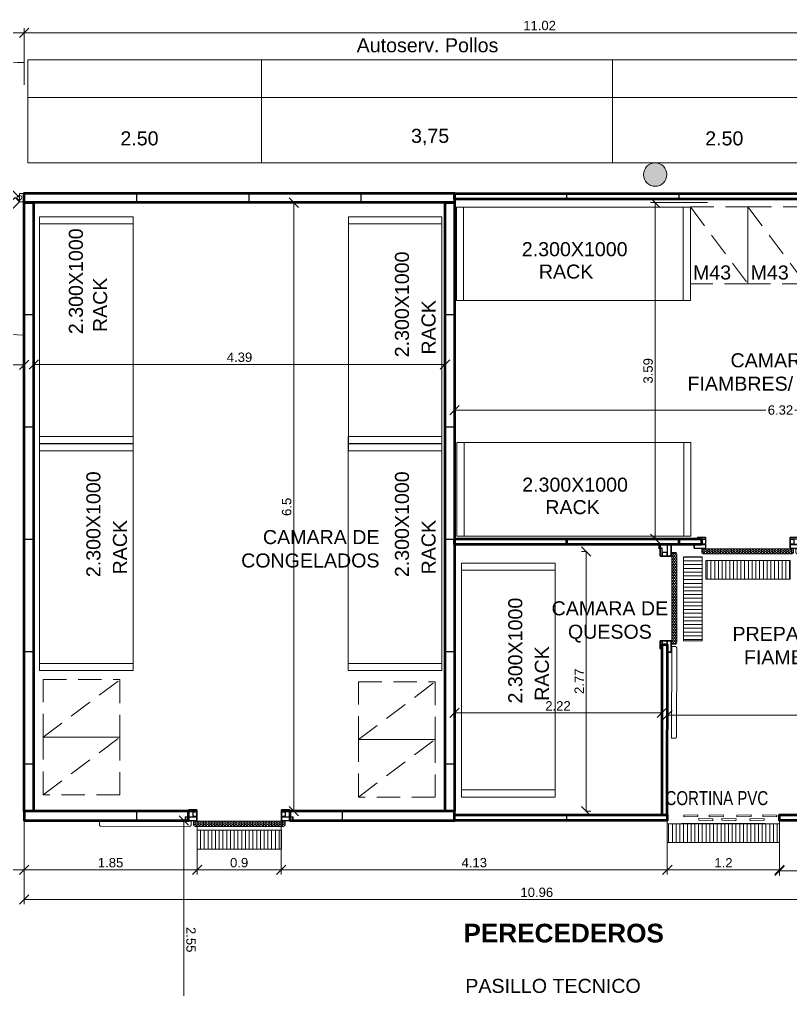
# Model space of a CAD drawing. Header units: inches. Extents: x 2 to 337, y 2 to 182.
# Drawn here: x 272.05 to 280.29, y 50.25 to 60.61 of the extents above; entities that cross this region are included whole.
import ezdxf

# ---------------------------------------------------------------- set-up
doc = ezdxf.new("R2010")
doc.units = ezdxf.units.IN
doc.header["$MEASUREMENT"] = 0
doc.linetypes.add('HIDDEN2', pattern=[4.7625, 3.175, -1.5875])
doc.linetypes.add('LZ-COME$0$DASH_15', pattern=[0.375, 0.25, -0.125])
for name, color, linetype in [('(C)Paneles 60mm.', 4, 'Continuous'), ('0-CORTINAPVC-TXT', 7, 'Continuous'), ('ARQ-MUROS CAMARA', 140, 'Continuous'), ('L pisos', 8, 'Continuous')]:
    doc.layers.add(name, color=color, linetype=linetype)
for name, color, linetype, lineweight in [('0-EQUIPAMIENTO-LAB', 6, 'Continuous', 13), ('ARQ-CORTINA PVC', 4, 'Continuous', 5), ('ARQ-REJILLAS', 4, 'Continuous', 5), ('COMESTIBLES0-EQUIP-TXT', 3, 'Continuous', 9), ('Est-Acero', 4, 'Continuous', 13), ('L COTAS', 1, 'Continuous', 9), ('L EQUIP', 6, 'Continuous', 9), ('L PANELES', 136, 'Continuous', 50), ('L PROYEC', 4, 'HIDDEN2', 9), ('smr acero', 170, 'Continuous', 15)]:
    doc.layers.add(name, color=color, linetype=linetype, lineweight=lineweight)
doc.styles.add('ARIAL', font='ARIAL.TTF')
doc.styles.add('LZ-COME$0$LETRITAS', font='ROMAN1.shx', dxfattribs={"width": 1.2, "height": 0.225})
doc.styles.get("Standard").update_dxf_attribs({"font": 'ARIAL.TTF'})
doc.dimstyles.new('cotas 1.50', dxfattribs={"dimscale": 0.5, "dimtxt": 0.2, "dimasz": 0.2, "dimexe": 0.1, "dimexo": 0, "dimgap": 0.05, "dimtad": 1, "dimdsep": 46, "dimtxsty": 'ARIAL', "dimblk": 'OBLIQUE', "dimcen": 0.09, "dimclrd": 256, "dimclre": 256, "dimclrt": 256, "dimadec": 0, "dimazin": 2, "dimtfac": 1, "dimtofl": 0, "dimtmove": 2, "dimatfit": 3, "dimfxl": 0, "dimtolj": 1, "dimtzin": 0, "dimlwd": -1, "dimlwe": -1, "dimarcsym": 0})

# ---------------------------------------------------------------- blocks, each defined once
blk = doc.blocks.new('PVAI')
for p, q in [((3388.7787, 759.261), (3388.7434, 759.2257)), ((3389.3995, 759.261), (3389.4348, 759.2257))]:
    blk.add_line(p, q)
at = {"layer": 'L EQUIP'}
for p, q in [((3387.9691, 760.0353), (3388.7633, 760.8205)), ((3387.9291, 760.0003), (3387.9291, 760.0703)), ((3387.9291, 760.0703), (3387.9691, 760.0703)), ((3387.9691, 760.0703), (3387.9691, 760.0003)), ((3387.9691, 759.9999), (3388.0045, 760.0353)), ((3388.0045, 760.0353), (3388.7787, 759.261)), ((3390.1738, 760.0353), (3389.3995, 759.261)), ((3390.2091, 759.9999), (3390.1738, 760.0353)), ((3390.2491, 760.0703), (3390.2091, 760.0703)), ((3390.2091, 760.0703), (3390.2091, 760.0003)), ((3390.2491, 760.0003), (3390.2491, 760.0703)), ((3387.9691, 760.0003), (3387.9291, 760.0003)), ((3387.9691, 759.9999), (3388.7434, 759.2257)), ((3390.2091, 759.9999), (3389.4348, 759.2257)), ((3390.2091, 760.0003), (3390.2491, 760.0003))]:
    blk.add_line(p, q, dxfattribs=at)
for centre in [(3387.9691, 760.0353), (3390.2091, 760.0353)]:
    blk.add_circle(centre, 0.0196, dxfattribs=at)
at = {"layer": 'L PROYEC'}
for p, q in [((3387.9691, 760.0353), (3388.7633, 760.8205)), ((3390.2091, 760.0353), (3389.4149, 760.8205)), ((3390.2091, 760.0353), (3389.4149, 760.8205))]:
    blk.add_line(p, q, dxfattribs=at)
for centre, radius, start, end in [((3387.9691, 760.0302), 1.12, 359.67361, 92.04673), ((3390.2091, 760.0302), 1.12, 87.95327, 180.32639), ((3387.9428, 760.0463), 1.1464, 269.31461, 359.16085), ((3390.2354, 760.0463), 1.1464, 180.83915, 270.68539)]:
    blk.add_arc(centre, radius, start, end, dxfattribs=at)
blk = doc.blocks.new('_Oblique')
at = {"color": 0, "linetype": 'ByBlock', "lineweight": -2}
blk.add_line((-0.5, -0.5), (0.5, 0.5), dxfattribs=at)
blk = doc.blocks.new('*D564')
at = {"layer": 'Defpoints', "color": 0}
for p in [(269.099, 56.926), (272.101, 56.926), (272.101, 56.922)]:
    blk.add_point(p, dxfattribs=at)
at = {"layer": 'L COTAS'}
for p, q in [((269.099, 56.926), (269.099, 56.872)), ((269.099, 56.922), (272.101, 56.922)), ((272.101, 56.926), (272.101, 56.872))]:
    blk.add_line(p, q, dxfattribs=at)
at = {"layer": 'L COTAS', "xscale": 0.1, "yscale": 0.1, "zscale": 0.1, "rotation": 180}
blk.add_blockref('_Oblique', (269.099, 56.922), dxfattribs=at)
at = {"layer": 'L COTAS', "xscale": 0.1, "yscale": 0.1, "zscale": 0.1}
blk.add_blockref('_Oblique', (272.101, 56.922), dxfattribs=at)
at = {"layer": 'L COTAS', "insert": (270.6, 56.998), "char_height": 0.1, "attachment_point": 5, "style": 'ARIAL'}
blk.add_mtext('\\A1;3', dxfattribs=at)
blk = doc.blocks.new('*D565')
at = {"layer": 'Defpoints', "color": 0}
for p in [(276.599, 57.583), (272.206, 56.926), (276.599, 56.926)]:
    blk.add_point(p, dxfattribs=at)
at = {"layer": 'L COTAS'}
for p, q in [((276.599, 57.583), (276.599, 56.876)), ((272.206, 56.926), (272.206, 56.976)), ((272.206, 56.926), (276.599, 56.926))]:
    blk.add_line(p, q, dxfattribs=at)
at = {"layer": 'L COTAS', "xscale": 0.1, "yscale": 0.1, "zscale": 0.1, "rotation": 180}
blk.add_blockref('_Oblique', (272.206, 56.926), dxfattribs=at)
at = {"layer": 'L COTAS', "xscale": 0.1, "yscale": 0.1, "zscale": 0.1}
blk.add_blockref('_Oblique', (276.599, 56.926), dxfattribs=at)
at = {"layer": 'L COTAS', "insert": (274.403, 57.002), "char_height": 0.1, "attachment_point": 5, "style": 'ARIAL'}
blk.add_mtext('\\A1;4.39', dxfattribs=at)
blk = doc.blocks.new('RACKS 250')
for p, q in [((-1.05, -2.5), (-1.05, 0)), ((-1.05, 0), (-0.05, 0)), ((-0.05, 0), (-0.05, -2.5)), ((-1.05, -0.0762), (-0.05, -0.0762)), ((-1.05, -2.4238), (-0.05, -2.4238)), ((-0.05, -2.5), (-1.05, -2.5))]:
    blk.add_line(p, q)
blk = doc.blocks.new('DFGSDFG')
at = {"linetype": 'LZ-COME$0$DASH_15'}
blk.add_line((0.821, -0.615), (0, 0), dxfattribs=at)
blk.add_lwpolyline([(0.821, 0), (0, 0), (0, -0.615), (0.821, -0.615)], close=True, dxfattribs=at)
blk = doc.blocks.new('*D572')
at = {"layer": 'Defpoints', "color": 0}
for p in [(276.699, 56.905), (283.02, 56.438), (283.02, 56.334)]:
    blk.add_point(p, dxfattribs=at)
at = {"layer": 'L COTAS'}
for p, q in [((276.699, 56.905), (276.699, 56.388)), ((276.699, 56.438), (280.029, 56.438)), ((283.02, 56.438), (280.338, 56.438)), ((283.02, 56.334), (283.02, 56.488))]:
    blk.add_line(p, q, dxfattribs=at)
at = {"layer": 'L COTAS', "xscale": 0.1, "yscale": 0.1, "zscale": 0.1, "rotation": 180}
blk.add_blockref('_Oblique', (276.699, 56.438), dxfattribs=at)
at = {"layer": 'L COTAS', "xscale": 0.1, "yscale": 0.1, "zscale": 0.1}
blk.add_blockref('_Oblique', (283.02, 56.438), dxfattribs=at)
at = {"layer": 'L COTAS', "insert": (280.184, 56.438), "char_height": 0.1, "attachment_point": 5, "style": 'ARIAL'}
blk.add_mtext('\\A1;6.32', dxfattribs=at)
blk = doc.blocks.new('*D575')
at = {"layer": 'Defpoints', "color": 0}
for p in [(278.108, 54.928), (278.108, 54.928), (278.099, 52.154)]:
    blk.add_point(p, dxfattribs=at)
at = {"layer": 'L COTAS'}
for p, q in [((278.108, 54.928), (278.058, 54.928)), ((278.108, 52.154), (278.108, 54.928)), ((278.099, 52.154), (278.158, 52.154))]:
    blk.add_line(p, q, dxfattribs=at)
at = {"layer": 'L COTAS', "xscale": 0.1, "yscale": 0.1, "zscale": 0.1}
for p, rotation in [((278.108, 54.928), 90), ((278.108, 52.154), 270)]:
    blk.add_blockref('_Oblique', p, dxfattribs=dict(at, rotation=rotation))
at = {"layer": 'L COTAS', "insert": (278.033, 53.541), "char_height": 0.1, "attachment_point": 5, "rotation": 90, "style": 'ARIAL'}
blk.add_mtext('\\A1;2.77', dxfattribs=at)
blk = doc.blocks.new('*D576')
at = {"layer": 'Defpoints', "color": 0}
for p in [(278.846, 58.654), (279.405, 58.654), (279.226, 55.061)]:
    blk.add_point(p, dxfattribs=at)
at = {"layer": 'L COTAS'}
for p, q in [((279.405, 58.654), (278.796, 58.654)), ((278.846, 55.061), (278.846, 58.654)), ((279.226, 55.061), (278.796, 55.061))]:
    blk.add_line(p, q, dxfattribs=at)
at = {"layer": 'L COTAS', "xscale": 0.1, "yscale": 0.1, "zscale": 0.1}
for p, rotation in [((278.846, 58.654), 90), ((278.846, 55.061), 270)]:
    blk.add_blockref('_Oblique', p, dxfattribs=dict(at, rotation=rotation))
at = {"layer": 'L COTAS', "insert": (278.77, 56.857), "char_height": 0.1, "attachment_point": 5, "rotation": 90, "style": 'ARIAL'}
blk.add_mtext('\\A1;3.59', dxfattribs=at)
blk = doc.blocks.new('*D577')
at = {"layer": 'Defpoints', "color": 0}
for p in [(274.983, 58.654), (274.986, 58.654), (274.986, 52.154)]:
    blk.add_point(p, dxfattribs=at)
at = {"layer": 'L COTAS'}
for p, q in [((274.986, 58.654), (274.933, 58.654)), ((274.983, 52.154), (274.983, 58.654)), ((274.986, 52.154), (274.933, 52.154))]:
    blk.add_line(p, q, dxfattribs=at)
at = {"layer": 'L COTAS', "xscale": 0.1, "yscale": 0.1, "zscale": 0.1}
for p, rotation in [((274.983, 58.654), 90), ((274.983, 52.154), 270)]:
    blk.add_blockref('_Oblique', p, dxfattribs=dict(at, rotation=rotation))
at = {"layer": 'L COTAS', "insert": (274.907, 55.404), "char_height": 0.1, "attachment_point": 5, "rotation": 90, "style": 'ARIAL'}
blk.add_mtext('\\A1;6.5', dxfattribs=at)
blk = doc.blocks.new('*D580')
at = {"layer": 'Defpoints', "color": 0}
for p in [(276.699, 53.237), (278.916, 53.203), (278.916, 53.203)]:
    blk.add_point(p, dxfattribs=at)
at = {"layer": 'L COTAS'}
for p, q in [((276.699, 53.237), (276.699, 53.153)), ((276.699, 53.203), (278.916, 53.203)), ((278.916, 53.203), (278.916, 53.253))]:
    blk.add_line(p, q, dxfattribs=at)
at = {"layer": 'L COTAS', "xscale": 0.1, "yscale": 0.1, "zscale": 0.1, "rotation": 180}
blk.add_blockref('_Oblique', (276.699, 53.203), dxfattribs=at)
at = {"layer": 'L COTAS', "xscale": 0.1, "yscale": 0.1, "zscale": 0.1}
blk.add_blockref('_Oblique', (278.916, 53.203), dxfattribs=at)
at = {"layer": 'L COTAS', "insert": (277.807, 53.278), "char_height": 0.1, "attachment_point": 5, "style": 'ARIAL'}
blk.add_mtext('\\A1;2.22', dxfattribs=at)
blk = doc.blocks.new('*D584')
at = {"layer": 'Defpoints', "color": 0}
for p in [(272.101, 60.47), (269.099, 59.912), (272.101, 59.913)]:
    blk.add_point(p, dxfattribs=at)
at = {"layer": 'L COTAS'}
for p, q in [((269.099, 59.912), (269.099, 60.52)), ((269.099, 60.47), (272.101, 60.47)), ((272.101, 59.913), (272.101, 60.52))]:
    blk.add_line(p, q, dxfattribs=at)
at = {"layer": 'L COTAS', "xscale": 0.1, "yscale": 0.1, "zscale": 0.1, "rotation": 180}
blk.add_blockref('_Oblique', (269.099, 60.47), dxfattribs=at)
at = {"layer": 'L COTAS', "xscale": 0.1, "yscale": 0.1, "zscale": 0.1}
blk.add_blockref('_Oblique', (272.101, 60.47), dxfattribs=at)
at = {"layer": 'L COTAS', "insert": (270.6, 60.546), "char_height": 0.1, "attachment_point": 5, "style": 'ARIAL'}
blk.add_mtext('\\A1;3', dxfattribs=at)
blk = doc.blocks.new('*D585')
at = {"layer": 'Defpoints', "color": 0}
for p in [(283.118, 60.47), (272.101, 59.913), (283.118, 59.913)]:
    blk.add_point(p, dxfattribs=at)
at = {"layer": 'L COTAS'}
for p, q in [((272.101, 59.913), (272.101, 60.52)), ((272.101, 60.47), (283.118, 60.47)), ((283.118, 59.913), (283.118, 60.52))]:
    blk.add_line(p, q, dxfattribs=at)
at = {"layer": 'L COTAS', "xscale": 0.1, "yscale": 0.1, "zscale": 0.1, "rotation": 180}
blk.add_blockref('_Oblique', (272.101, 60.47), dxfattribs=at)
at = {"layer": 'L COTAS', "xscale": 0.1, "yscale": 0.1, "zscale": 0.1}
blk.add_blockref('_Oblique', (283.118, 60.47), dxfattribs=at)
at = {"layer": 'L COTAS', "insert": (277.61, 60.546), "char_height": 0.1, "attachment_point": 5, "style": 'ARIAL'}
blk.add_mtext('\\A1;11.02', dxfattribs=at)
blk = doc.blocks.new('*D623')
at = {"layer": 'Defpoints', "color": 0}
for p in [(269.099, 52.054), (272.101, 52.054), (272.101, 51.526)]:
    blk.add_point(p, dxfattribs=at)
at = {"layer": 'L COTAS'}
for p, q in [((269.099, 52.054), (269.099, 51.476)), ((272.101, 52.054), (272.101, 51.476)), ((269.099, 51.526), (272.101, 51.526))]:
    blk.add_line(p, q, dxfattribs=at)
at = {"layer": 'L COTAS', "xscale": 0.1, "yscale": 0.1, "zscale": 0.1, "rotation": 180}
blk.add_blockref('_Oblique', (269.099, 51.526), dxfattribs=at)
at = {"layer": 'L COTAS', "xscale": 0.1, "yscale": 0.1, "zscale": 0.1}
blk.add_blockref('_Oblique', (272.101, 51.526), dxfattribs=at)
at = {"layer": 'L COTAS', "insert": (270.6, 51.602), "char_height": 0.1, "attachment_point": 5, "style": 'ARIAL'}
blk.add_mtext('\\A1;3', dxfattribs=at)
blk = doc.blocks.new('*D624')
at = {"layer": 'Defpoints', "color": 0}
for p in [(272.101, 52.054), (273.949, 52.075), (273.949, 51.526)]:
    blk.add_point(p, dxfattribs=at)
at = {"layer": 'L COTAS'}
for p, q in [((272.101, 52.054), (272.101, 51.476)), ((273.949, 52.075), (273.949, 51.476)), ((272.101, 51.526), (273.949, 51.526))]:
    blk.add_line(p, q, dxfattribs=at)
at = {"layer": 'L COTAS', "xscale": 0.1, "yscale": 0.1, "zscale": 0.1, "rotation": 180}
blk.add_blockref('_Oblique', (272.101, 51.526), dxfattribs=at)
at = {"layer": 'L COTAS', "xscale": 0.1, "yscale": 0.1, "zscale": 0.1}
blk.add_blockref('_Oblique', (273.949, 51.526), dxfattribs=at)
at = {"layer": 'L COTAS', "insert": (273.025, 51.602), "char_height": 0.1, "attachment_point": 5, "style": 'ARIAL'}
blk.add_mtext('\\A1;1.85', dxfattribs=at)
blk = doc.blocks.new('*D593')
at = {"layer": 'Defpoints', "color": 0}
for p in [(273.949, 52.075), (274.849, 52.075), (274.849, 51.526)]:
    blk.add_point(p, dxfattribs=at)
at = {"layer": 'L COTAS'}
for p, q in [((273.949, 52.075), (273.949, 51.476)), ((274.849, 52.075), (274.849, 51.476)), ((273.949, 51.526), (274.849, 51.526))]:
    blk.add_line(p, q, dxfattribs=at)
at = {"layer": 'L COTAS', "xscale": 0.1, "yscale": 0.1, "zscale": 0.1, "rotation": 180}
blk.add_blockref('_Oblique', (273.949, 51.526), dxfattribs=at)
at = {"layer": 'L COTAS', "xscale": 0.1, "yscale": 0.1, "zscale": 0.1}
blk.add_blockref('_Oblique', (274.849, 51.526), dxfattribs=at)
at = {"layer": 'L COTAS', "insert": (274.399, 51.602), "char_height": 0.1, "attachment_point": 5, "style": 'ARIAL'}
blk.add_mtext('\\A1;0.9', dxfattribs=at)
blk = doc.blocks.new('*D594')
at = {"layer": 'Defpoints', "color": 0}
for p in [(274.849, 52.075), (278.975, 52.054), (278.975, 51.526)]:
    blk.add_point(p, dxfattribs=at)
at = {"layer": 'L COTAS'}
for p, q in [((274.849, 52.075), (274.849, 51.476)), ((278.975, 52.054), (278.975, 51.476)), ((274.849, 51.526), (278.975, 51.526))]:
    blk.add_line(p, q, dxfattribs=at)
at = {"layer": 'L COTAS', "xscale": 0.1, "yscale": 0.1, "zscale": 0.1, "rotation": 180}
blk.add_blockref('_Oblique', (274.849, 51.526), dxfattribs=at)
at = {"layer": 'L COTAS', "xscale": 0.1, "yscale": 0.1, "zscale": 0.1}
blk.add_blockref('_Oblique', (278.975, 51.526), dxfattribs=at)
at = {"layer": 'L COTAS', "insert": (276.912, 51.602), "char_height": 0.1, "attachment_point": 5, "style": 'ARIAL'}
blk.add_mtext('\\A1;4.13', dxfattribs=at)
blk = doc.blocks.new('*D625')
at = {"layer": 'Defpoints', "color": 0}
for p in [(280.175, 52.017), (283.058, 51.516), (283.058, 51.516)]:
    blk.add_point(p, dxfattribs=at)
at = {"layer": 'L COTAS'}
for p, q in [((280.175, 52.017), (280.175, 51.466)), ((283.058, 51.516), (283.058, 51.566)), ((280.175, 51.516), (283.058, 51.516))]:
    blk.add_line(p, q, dxfattribs=at)
at = {"layer": 'L COTAS', "xscale": 0.1, "yscale": 0.1, "zscale": 0.1, "rotation": 180}
blk.add_blockref('_Oblique', (280.175, 51.516), dxfattribs=at)
at = {"layer": 'L COTAS', "xscale": 0.1, "yscale": 0.1, "zscale": 0.1}
blk.add_blockref('_Oblique', (283.058, 51.516), dxfattribs=at)
at = {"layer": 'L COTAS', "insert": (281.617, 51.592), "char_height": 0.1, "attachment_point": 5, "style": 'ARIAL'}
blk.add_mtext('\\A1;2.88', dxfattribs=at)
blk = doc.blocks.new('*D626')
at = {"layer": 'Defpoints', "color": 0}
for p in [(273.859, 52.054), (273.808, 49.504), (273.859, 49.504)]:
    blk.add_point(p, dxfattribs=at)
at = {"layer": 'L COTAS'}
for p, q in [((273.859, 52.054), (273.758, 52.054)), ((273.808, 52.054), (273.808, 49.504)), ((273.859, 49.504), (273.758, 49.504))]:
    blk.add_line(p, q, dxfattribs=at)
at = {"layer": 'L COTAS', "xscale": 0.1, "yscale": 0.1, "zscale": 0.1}
for p, rotation in [((273.808, 52.054), 90.00190680556334), ((273.808, 49.504), 270.0019068055634)]:
    blk.add_blockref('_Oblique', p, dxfattribs=dict(at, rotation=rotation))
at = {"layer": 'L COTAS', "insert": (273.884, 50.779), "char_height": 0.1, "attachment_point": 5, "rotation": 270.0019, "style": 'ARIAL'}
blk.add_mtext('\\A1;2.55', dxfattribs=at)
blk = doc.blocks.new('*D597')
at = {"layer": 'Defpoints', "color": 0}
for p in [(272.101, 52.054), (283.058, 51.209), (283.058, 51.209)]:
    blk.add_point(p, dxfattribs=at)
at = {"layer": 'L COTAS'}
for p, q in [((272.101, 52.054), (272.101, 51.159)), ((272.101, 51.209), (283.058, 51.209)), ((283.058, 51.209), (283.058, 51.259))]:
    blk.add_line(p, q, dxfattribs=at)
at = {"layer": 'L COTAS', "xscale": 0.1, "yscale": 0.1, "zscale": 0.1, "rotation": 180}
blk.add_blockref('_Oblique', (272.101, 51.209), dxfattribs=at)
at = {"layer": 'L COTAS', "xscale": 0.1, "yscale": 0.1, "zscale": 0.1}
blk.add_blockref('_Oblique', (283.058, 51.209), dxfattribs=at)
at = {"layer": 'L COTAS', "insert": (277.58, 51.285), "char_height": 0.1, "attachment_point": 5, "style": 'ARIAL'}
blk.add_mtext('\\A1;10.96', dxfattribs=at)
blk = doc.blocks.new('*D599')
at = {"layer": 'Defpoints', "color": 0}
for p in [(278.975, 53.19), (283.018, 53.19), (283.018, 53.179)]:
    blk.add_point(p, dxfattribs=at)
at = {"layer": 'L COTAS'}
for p, q in [((278.975, 53.19), (278.975, 53.129)), ((278.975, 53.179), (283.018, 53.179)), ((283.018, 53.19), (283.018, 53.129))]:
    blk.add_line(p, q, dxfattribs=at)
at = {"layer": 'L COTAS', "xscale": 0.1, "yscale": 0.1, "zscale": 0.1, "rotation": 180}
blk.add_blockref('_Oblique', (278.975, 53.179), dxfattribs=at)
at = {"layer": 'L COTAS', "xscale": 0.1, "yscale": 0.1, "zscale": 0.1}
blk.add_blockref('_Oblique', (283.018, 53.179), dxfattribs=at)
at = {"layer": 'L COTAS', "insert": (280.997, 53.255), "char_height": 0.1, "attachment_point": 5, "style": 'ARIAL'}
blk.add_mtext('\\A1;4.04', dxfattribs=at)
blk = doc.blocks.new('PPiv MT 1_00')
at = {"layer": 'L COTAS'}
h = blk.add_hatch(dxfattribs=at)
h.set_pattern_fill('HONEY', color=256, scale=0.1, angle=0.0267, style=0)
h.set_pattern_definition([(0.026676, (-36.510646, -16.688191), (0.018744958, 0.010834046), [0.0125, -0.025]), (120.026676, (-36.510646, -16.688191), (-0.018755038, 0.0108165868), [0.0125, -0.025]), (60.026676, (-36.510646, -16.688191), (-1.008e-05, 0.0216506327), [-0.025, 0.0125])])
edge = h.paths.add_edge_path()
edge.add_line((0.023, -0.114), (1.073, -0.114))
edge.add_arc((1.073, -0.094), 0.02, 270.0267, 360.0267)
edge.add_line((1.093, -0.094), (1.093, -0.054))
edge.add_line((1.093, -0.054), (0.003, -0.054))
edge.add_line((0.003, -0.054), (0.003, -0.094))
edge.add_arc((0.023, -0.094), 0.02, 180.0267, 270.0267)
for points in [[(0.05, 0), (-0.09, 0), (-0.09, -0.04, 0.414214), (-0.08, -0.05), (0.04, -0.05, 0.414214), (0.05, -0.04)], [(-0.05, 0.06), (0.05, 0.06), (0.05, 0.075, 0.414214), (0.04, 0.085), (-0.04, 0.085, 0.414214), (-0.05, 0.075)], [(-0.04, 0.08, 0.414214), (-0.045, 0.075), (-0.045, 0.065), (0.045, 0.065), (0.045, 0.075, 0.414214), (0.04, 0.08)], [(1.15, 0.06), (1.05, 0.06), (1.05, 0.075, -0.414214), (1.06, 0.085), (1.14, 0.085, -0.414214), (1.15, 0.075)], [(1.05, 0), (1.19, 0), (1.19, -0.04, -0.414214), (1.18, -0.05), (1.06, -0.05, -0.414214), (1.05, -0.04)], [(1.14, 0.08, -0.414214), (1.145, 0.075), (1.145, 0.065), (1.055, 0.065), (1.055, 0.075, -0.414214), (1.06, 0.08)], [(-0.08, -0.045), (0.04, -0.045, 0.414214), (0.045, -0.04), (0.045, -0.005), (-0.085, -0.005), (-0.085, -0.04, 0.414214)], [(0.023, -0.114), (1.073, -0.114, 0.414214), (1.093, -0.094), (1.093, -0.054), (0.003, -0.054), (0.003, -0.094, 0.414214)], [(1.18, -0.045), (1.06, -0.045, -0.414214), (1.055, -0.04), (1.055, -0.005), (1.185, -0.005), (1.185, -0.04, -0.414214)]]:
    blk.add_lwpolyline(points, format="xyb", close=True, dxfattribs=at)
for points in [[(0, 0), (0.05, 0), (0.05, 0.06), (0, 0.06)], [(0.005, 0.005), (0.045, 0.005), (0.045, 0.055), (0.005, 0.055)], [(1.1, 0), (1.05, 0), (1.05, 0.06), (1.1, 0.06)], [(1.095, 0.005), (1.055, 0.005), (1.055, 0.055), (1.095, 0.055)]]:
    blk.add_lwpolyline(points, close=True, dxfattribs=at)
at = {"layer": 'L PROYEC'}
blk.add_lwpolyline([(1.14, -0.114), (2.19, -0.113, 0.414214), (2.21, -0.093), (2.21, -0.053), (1.12, -0.054), (1.12, -0.094, 0.414214)], format="xyb", close=True, dxfattribs=at)
blk = doc.blocks.new('*D672')
at = {"layer": 'Defpoints', "color": 0}
for p in [(278.975, 52.054), (280.175, 52.054), (280.175, 51.526)]:
    blk.add_point(p, dxfattribs=at)
at = {"layer": 'L COTAS'}
for p, q in [((278.975, 52.054), (278.975, 51.476)), ((280.175, 52.054), (280.175, 51.476)), ((278.975, 51.526), (280.175, 51.526))]:
    blk.add_line(p, q, dxfattribs=at)
at = {"layer": 'L COTAS', "xscale": 0.1, "yscale": 0.1, "zscale": 0.1, "rotation": 180}
blk.add_blockref('_Oblique', (278.975, 51.526), dxfattribs=at)
at = {"layer": 'L COTAS', "xscale": 0.1, "yscale": 0.1, "zscale": 0.1}
blk.add_blockref('_Oblique', (280.175, 51.526), dxfattribs=at)
at = {"layer": 'L COTAS', "insert": (279.575, 51.601), "char_height": 0.1, "attachment_point": 5, "style": 'ARIAL'}
blk.add_mtext('\\A1;1.2', dxfattribs=at)

msp = doc.modelspace()

# ---------------------------------------------------------------- hatches: boundary and pattern name
at = {"layer": 'ARQ-REJILLAS'}
h = msp.add_hatch(dxfattribs=at)
h.set_pattern_fill('_USER', color=256, scale=0.04, angle=540, style=0, pattern_type=0)
h.set_pattern_definition([(180, (1031.55434, -3338.6133), (-1e-17, -0.04), [])])
h.paths.add_polyline_path([(279.147, 54.871), (279.347, 54.871), (279.347, 53.972), (279.147, 53.972)])
h = msp.add_hatch(dxfattribs=at)
h.set_pattern_fill('_USER', color=256, scale=0.04, angle=450, style=0, pattern_type=0)
h.set_pattern_definition([(90, (-3113.19856, -697.57704), (-0.04, 1e-17), [])])
h.paths.add_polyline_path([(280.286, 54.83), (280.286, 54.63), (279.387, 54.63), (279.387, 54.83)])
h = msp.add_hatch(dxfattribs=at)
h.set_pattern_fill('_USER', color=256, scale=0.04, angle=450, style=0, pattern_type=0)
h.set_pattern_definition([(90, (-3118.133677, -700.459995), (-0.04, 1e-17), [])])
h.paths.add_polyline_path([(274.851, 51.948), (274.851, 51.748), (273.951, 51.748), (273.951, 51.948)])
h = msp.add_hatch(dxfattribs=at)
h.set_pattern_fill('_USER', color=256, scale=0.04, angle=450, style=0, pattern_type=0)
h.set_pattern_definition([(90, (-478.57117, 3450.161937), (-0.04, 2e-17), [])])
h.paths.add_polyline_path([(280.175, 51.817), (280.175, 52.017), (278.975, 52.017), (278.975, 51.817)])
at = {"layer": 'smr acero'}
h = msp.add_hatch(color=256, dxfattribs=at)
h.dxf.hatch_style = 1
h.paths.add_polyline_path([(278.72, 58.954, 1), (278.97, 58.954, 1)])

# ---------------------------------------------------------------- linework, layer by layer
at = {"layer": 'ARQ-CORTINA PVC'}
for points in [[(279.151, 52.091), (279.151, 52.11), (279.301, 52.115), (279.302, 52.096)], [(279.311, 52.057), (279.312, 52.076), (279.462, 52.07), (279.462, 52.051)], [(279.423, 52.091), (279.422, 52.11), (279.573, 52.115), (279.574, 52.096)], [(279.558, 52.057), (279.558, 52.076), (279.709, 52.07), (279.708, 52.051)], [(279.719, 52.091), (279.719, 52.11), (279.87, 52.115), (279.87, 52.096)], [(280.01, 52.057), (280.009, 52.076), (279.858, 52.07), (279.859, 52.051)], [(280.145, 52.091), (280.145, 52.11), (279.995, 52.115), (279.994, 52.096)]]:
    msp.add_lwpolyline(points, close=True, dxfattribs=at)
at = {"layer": 'ARQ-REJILLAS'}
for points in [[(279.147, 54.871), (279.347, 54.871), (279.347, 53.972), (279.147, 53.972)], [(280.286, 54.83), (280.286, 54.63), (279.387, 54.63), (279.387, 54.83)], [(274.851, 51.948), (274.851, 51.748), (273.951, 51.748), (273.951, 51.948)], [(280.175, 51.817), (280.175, 52.017), (278.975, 52.017), (278.975, 51.817)]]:
    msp.add_lwpolyline(points, close=True, dxfattribs=at)
at = {"layer": 'Est-Acero'}
msp.add_circle((278.845, 58.954), 0.125, dxfattribs=at)
at = {"layer": 'L EQUIP', "linetype": 'ByBlock', "ltscale": 0.01}
for p, q in [((272.139, 59.079), (272.139, 60.179)), ((274.639, 60.179), (272.139, 60.179)), ((280.889, 60.179), (278.389, 60.179)), ((272.139, 59.779), (274.639, 59.779)), ((274.639, 59.779), (278.389, 59.779)), ((278.389, 59.779), (280.889, 59.779)), ((272.139, 59.079), (274.639, 59.079)), ((278.389, 59.079), (280.889, 59.079))]:
    msp.add_line(p, q, dxfattribs=at)
msp.add_lwpolyline([(274.639, 59.079), (278.389, 59.079), (278.389, 60.179), (274.639, 60.179), (274.639, 59.079)], dxfattribs=at)
at = {"layer": 'L PANELES'}
for p, q in [((277.899, 55.06), (277.899, 55.001)), ((279.099, 55.061), (279.099, 55.001)), ((278.896, 54.956), (278.896, 55.001))]:
    msp.add_line(p, q, dxfattribs=at)
msp.add_lwpolyline([(276.699, 58.654), (272.101, 58.654), (272.101, 58.754), (276.699, 58.754), (276.699, 58.654)], dxfattribs=at)
for points in [[(283.117, 58.753), (283.118, 58.693), (276.699, 58.693), (276.699, 58.753)], [(272.101, 58.654), (272.202, 58.654), (272.202, 52.154), (272.101, 52.154)], [(276.599, 58.654), (276.699, 58.654), (276.699, 52.154), (276.599, 52.154)], [(279.341, 55.061), (279.341, 55.001), (276.699, 55.001), (276.699, 55.061)], [(278.975, 52.114), (278.976, 53.93), (278.916, 53.93), (278.916, 52.114)], [(273.859, 52.154), (272.101, 52.154), (272.101, 52.054), (273.859, 52.054)], [(276.699, 52.154), (274.939, 52.154), (274.939, 52.053), (276.699, 52.053)], [(278.975, 52.114), (278.975, 52.054), (276.699, 52.053), (276.699, 52.114)], [(283.058, 52.114), (283.058, 52.054), (280.175, 52.053), (280.175, 52.112)]]:
    msp.add_lwpolyline(points, close=True, dxfattribs=at)
at = {"layer": 'L pisos'}
for p, q in [((273.301, 58.754), (273.301, 58.654)), ((274.501, 58.754), (274.501, 58.654)), ((275.701, 58.754), (275.701, 58.655)), ((277.899, 58.753), (277.899, 58.693)), ((279.099, 58.753), (279.099, 58.694)), ((272.202, 57.454), (272.101, 57.454)), ((276.699, 57.454), (276.599, 57.454)), ((272.202, 56.254), (272.101, 56.254)), ((276.699, 56.254), (276.599, 56.254)), ((272.202, 55.054), (272.101, 55.054)), ((276.699, 55.054), (276.599, 55.054)), ((272.202, 53.854), (272.101, 53.854)), ((276.699, 53.854), (276.599, 53.854)), ((272.202, 52.654), (272.101, 52.654)), ((276.699, 52.654), (276.599, 52.654)), ((273.301, 52.154), (273.301, 52.054)), ((275.499, 52.153), (275.499, 52.053)), ((277.899, 52.113), (277.899, 52.053)), ((279.575, 52.017), (279.125, 52.017)), ((280.025, 52.017), (279.575, 52.017))]:
    msp.add_line(p, q, dxfattribs=at)

# ---------------------------------------------------------------- block references
at = {"layer": '(C)Paneles 60mm.', "color": 5, "zscale": 0.899882396274988}
for p, xscale, yscale, rotation in [((279.341, 55.004), 0.8998823962749878, 0.8998823962749881, 359.9999308598807), ((278.973, 54.92), -0.899882396274988, 0.899882396274988, 90)]:
    msp.add_blockref('PPiv MT 1_00', p, dxfattribs=dict(at, xscale=xscale, yscale=yscale, rotation=rotation))
at = {"layer": '(C)Paneles 60mm.', "color": 5, "xscale": -0.899882396274988, "yscale": 0.899882396274988, "zscale": 0.899882396274988}
msp.add_blockref('PPiv MT 1_00', (274.894, 52.093), dxfattribs=at)
at = {"layer": '0-EQUIPAMIENTO-LAB'}
for p, rotation in [((276.721, 58.657), 89.99999999999999), ((272.217, 56.004), 180), ((275.516, 56.004), 180), ((272.217, 53.654), 180), ((275.515, 53.654), 180), ((276.726, 56.141), 89.99999999999999), ((276.726, 52.304), 180)]:
    msp.add_blockref('RACKS 250', p, dxfattribs=dict(at, rotation=rotation))
at = {"layer": '0-EQUIPAMIENTO-LAB', "xscale": -1, "rotation": 270}
for p in [(279.837, 57.787), (280.452, 57.787)]:
    msp.add_blockref('DFGSDFG', p, dxfattribs=at)
at = {"layer": '0-EQUIPAMIENTO-LAB', "xscale": -1}
for p in [(273.125, 53.558), (276.494, 53.534), (273.125, 52.943), (276.494, 52.919)]:
    msp.add_blockref('DFGSDFG', p, dxfattribs=at)
at = {"layer": 'ARQ-MUROS CAMARA', "xscale": 1.294332851680443, "yscale": 1.294332851680443, "zscale": 1.294332851680443}
msp.add_blockref('PVAI', (-4116.009, -925.031), dxfattribs=at)

# ---------------------------------------------------------------- texts
at = {"layer": '0-CORTINAPVC-TXT', "style": 'LZ-COME$0$LETRITAS', "width": 0.8}
msp.add_text('CORTINA PVC', height=0.15, dxfattribs=at).set_placement((278.956, 52.217))
at = {"layer": 'COMESTIBLES0-EQUIP-TXT', "style": 'ARIAL'}
for s, p in [('2.300X1000', (272.729, 57.249)), ('2.300X1000', (276.214, 57.002)), ('RACK', (272.988, 57.271)), ('RACK', (276.498, 57.031)), ('2.300X1000', (272.916, 54.653)), ('2.300X1000', (276.214, 54.653)), ('RACK', (273.2, 54.682)), ('RACK', (276.498, 54.682)), ('2.300X1000', (277.425, 53.303)), ('RACK', (277.709, 53.332))]:
    msp.add_text(s, height=0.15, rotation=90, dxfattribs=at).set_placement(p)
for s, p in [('2.300X1000', (277.42, 58.082)), ('RACK', (277.602, 57.843)), ('M43', (279.249, 57.833)), ('M43', (279.865, 57.833)), ('2.300X1000', (277.424, 55.566)), ('RACK', (277.671, 55.326))]:
    msp.add_text(s, height=0.15, dxfattribs=at).set_placement(p)
at = {"layer": 'COMESTIBLES0-EQUIP-TXT', "char_height": 0.15, "style": 'ARIAL'}
for s, insert, width, attachment_point in [('CAMARA DE\\PFIAMBRES/ LACTEOS', (280.273, 57.045), 2.14746, 2), ('CAMARA DE \\PCONGELADOS', (275.899, 55.156), 2.86224, 3), ('CAMARA DE\\PQUESOS', (278.361, 54.395), 2.14746, 2), ('PREPARADO\\PFIAMBRES ', (280.329, 54.122), 2.14746, 2)]:
    msp.add_mtext(s, dxfattribs=dict(at, insert=insert, width=width, attachment_point=attachment_point))
at = {"layer": 'L EQUIP', "linetype": 'ByBlock', "ltscale": 0.01, "attachment_point": 1}
for s, insert, char_height, width in [('Autoserv. Pollos', (275.655, 60.411), 0.15, 6.39684), ('2.50', (273.13, 59.416), 0.15, 4.44912), ('3,75', (276.236, 59.443), 0.15, 4.44912), ('2.50', (279.38, 59.416), 0.15, 4.44912), ('{\\fArial|b1|i0|c0|p34;PERECEDEROS}', (276.796, 50.95), 0.2, 6.39684), ('PASILLO TECNICO', (276.816, 50.361), 0.15, 6.39684)]:
    msp.add_mtext(s, dxfattribs=dict(at, insert=insert, char_height=char_height, width=width))

# ---------------------------------------------------------------- dimensions: what is measured, and where the dimension line sits
at = {"layer": 'L COTAS'}
for base, p1, p2, picture, middle in [((272.101, 60.47), (269.099, 59.912), (272.101, 59.913), '*D584', (270.6, 60.546)), ((283.118, 60.47), (272.101, 59.913), (283.118, 59.913), '*D585', (277.61, 60.546)), ((276.599, 56.926), (272.206, 56.926), (276.599, 57.583), '*D565', (274.403, 57.002)), ((272.101, 56.922), (269.099, 56.926), (272.101, 56.926), '*D564', (270.6, 56.998)), ((278.916, 53.203), (276.699, 53.237), (278.916, 53.203), '*D580', (277.807, 53.278)), ((283.018, 53.179), (278.975, 53.19), (283.018, 53.19), '*D599', (280.997, 53.255)), ((272.101, 51.526), (269.099, 52.054), (272.101, 52.054), '*D623', (270.6, 51.602)), ((273.949, 51.526), (272.101, 52.054), (273.949, 52.075), '*D624', (273.025, 51.602)), ((283.058, 51.209), (272.101, 52.054), (283.058, 51.209), '*D597', (277.58, 51.285)), ((274.849, 51.526), (273.949, 52.075), (274.849, 52.075), '*D593', (274.399, 51.602)), ((278.975, 51.526), (274.849, 52.075), (278.975, 52.054), '*D594', (276.912, 51.602)), ((280.175, 51.526), (278.975, 52.054), (280.175, 52.054), '*D672', (279.575, 51.601)), ((283.058, 51.516), (280.175, 52.017), (283.058, 51.516), '*D625', (281.617, 51.592))]:
    dim = msp.add_linear_dim(base=base, p1=p1, p2=p2, dimstyle='cotas 1.50', dxfattribs=at)
    dim.commit()
    dim.dimension.update_dxf_attribs({"geometry": picture, "text_midpoint": middle})
for base, p1, p2, picture, middle in [((274.983, 58.654), (274.986, 52.154), (274.986, 58.654), '*D577', (274.907, 55.404)), ((278.846, 58.654), (279.226, 55.061), (279.405, 58.654), '*D576', (278.77, 56.857)), ((278.108, 54.928), (278.099, 52.154), (278.108, 54.928), '*D575', (278.033, 53.541))]:
    dim = msp.add_linear_dim(base=base, p1=p1, p2=p2, angle=90, dimstyle='cotas 1.50', dxfattribs=at)
    dim.commit()
    dim.dimension.update_dxf_attribs({"geometry": picture, "text_midpoint": middle})
dim = msp.add_linear_dim(base=(283.02, 56.438), p1=(276.699, 56.905), p2=(283.02, 56.334), dimstyle='cotas 1.50', dxfattribs=at)
dim.commit()
dim.dimension.update_dxf_attribs({"geometry": '*D572', "text_midpoint": (280.184, 56.438), "dimtype": 160})
dim = msp.add_aligned_dim(p1=(273.859, 52.054), p2=(273.859, 49.504), distance=-0.051, dimstyle='cotas 1.50', dxfattribs=at)
dim.commit()
dim.dimension.update_dxf_attribs({"geometry": '*D626', "text_midpoint": (273.884, 50.779)})

doc.saveas('drawing.dxf')
